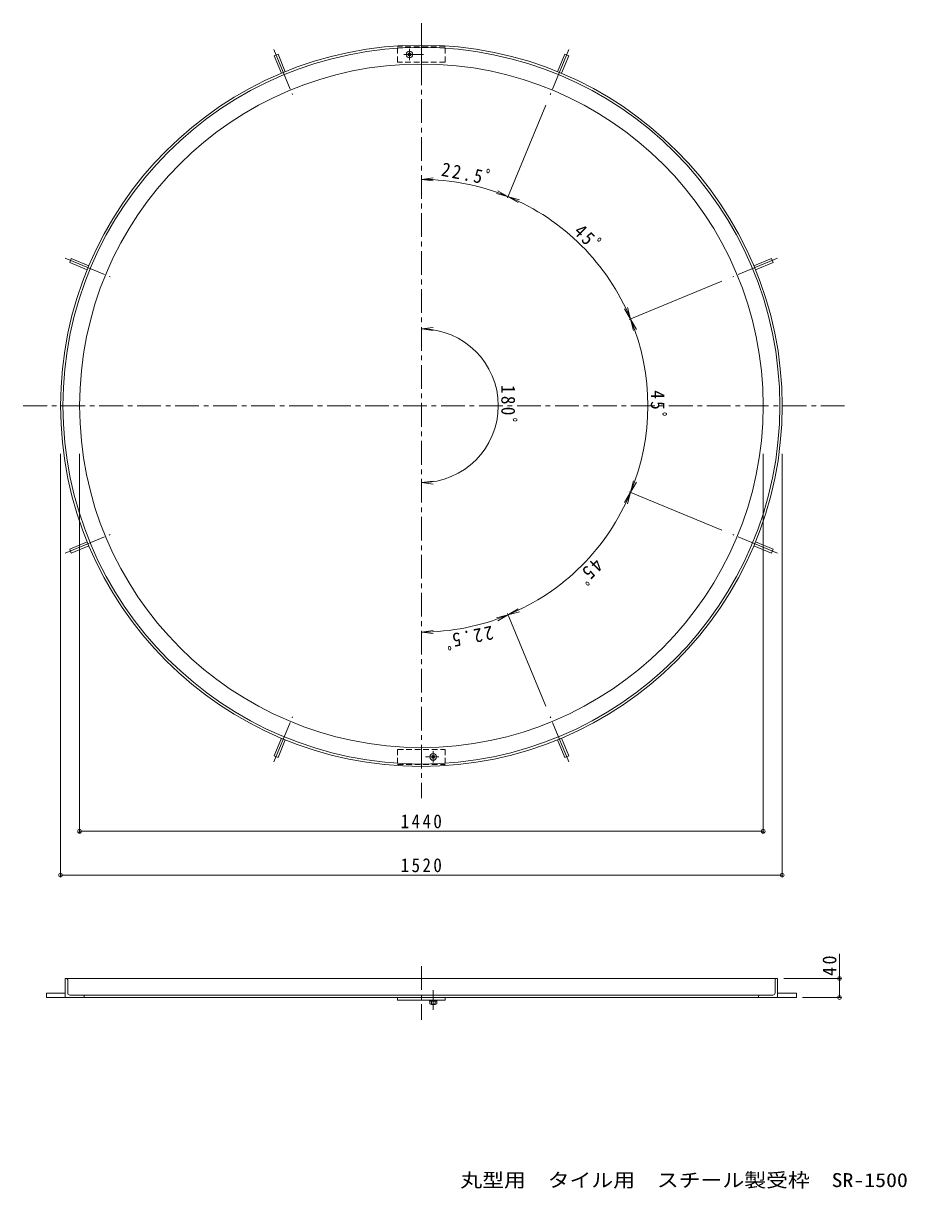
# Model space of a CAD drawing. Units: millimetres on the paper, enlarged 3 times, with parts at other scales. Extents: x -492 to 439, y -407 to 344.
# Drawn here: x -492 to 66, y -407 to 329 of the extents above; entities that cross this region are included whole.
import ezdxf
from ezdxf.enums import TextEntityAlignment as Align

# ---------------------------------------------------------------- set-up
doc = ezdxf.new("R2010")
doc.units = ezdxf.units.MM
doc.header["$LTSCALE"] = 3
doc.header["$PDMODE"] = 32
doc.header["$PDSIZE"] = 2.4
for name, pattern in [('CHAIN1', [8, 5, -1, 1, -1]), ('CHAIN2', [12, 9, -1, 1, -1]), ('DASHED1', [1.8, 1.2, -0.6]), ('DASHED3', [4, 3, -1])]:
    doc.linetypes.add(name, pattern=pattern)
for name, color, linetype, lineweight in [('0-0_通り芯', 7, 'CHAIN1', 9), ('0-2_本体（蓋）', 3, 'Continuous', 9), ('0-4_寸法', 7, 'Continuous', 9)]:
    doc.layers.add(name, color=color, linetype=linetype, lineweight=lineweight)
doc.layers.add('F-E_F-Eﾚｲﾔ', color=7, linetype='Continuous')
doc.styles.add('ＭＳ ゴシック', font='')
doc.styles.get('ＭＳ ゴシック').set_extended_font_data('MS Gothic')

msp = doc.modelspace()

# ---------------------------------------------------------------- linework, layer by layer
at = {"layer": '0-0_通り芯'}
for p, q in [((-240.603, 329.227), (-240.603, -160.515)), ((-492.155, 87.49), (27.636, 87.49))]:
    msp.add_line(p, q, dxfattribs=at)
at = {"layer": '0-2_本体（蓋）', "color": 4, "linetype": 'CHAIN2'}
for p, q in [((-333.838, 312.58), (-322.089, 284.215)), ((-147.367, 312.58), (-159.117, 284.215)), ((-465.693, 180.726), (-437.328, 168.977)), ((-15.513, 180.726), (-43.878, 168.977)), ((-465.693, -5.745), (-437.328, 6.004)), ((-15.513, -5.745), (-43.878, 6.004)), ((-333.838, -137.599), (-322.089, -109.235)), ((-147.367, -137.599), (-159.117, -109.235))]:
    msp.add_line(p, q, dxfattribs=at)
at = {"layer": '0-2_本体（蓋）', "color": 4, "linetype": 'DASHED1'}
for p, q in [((-225.603, 314.29), (-255.603, 314.29)), ((-255.603, 304.69), (-255.603, 314.29)), ((-225.603, 304.69), (-225.603, 314.29)), ((-225.603, 304.69), (-255.603, 304.69)), ((-255.603, -129.71), (-255.603, -139.31)), ((-255.603, -129.71), (-225.603, -129.71)), ((-225.603, -129.71), (-225.603, -139.31)), ((-255.603, -139.31), (-225.603, -139.31))]:
    msp.add_line(p, q, dxfattribs=at)
at = {"layer": '0-2_本体（蓋）', "color": 4, "linetype": 'CHAIN1'}
for p, q in [((-239.352, 309.49), (-251.703, 309.49)), ((-248.103, 305.89), (-248.103, 313.09)), ((-233.103, -130.91), (-233.103, -138.11)), ((-237.928, -134.51), (-229.503, -134.509)), ((-233.103, -282.004), (-233.103, -294.422))]:
    msp.add_line(p, q, dxfattribs=at)
at = {"layer": '0-2_本体（蓋）', "color": 7}
for p, q in [((-247.289, 308.676), (-248.917, 310.304)), ((-248.917, 308.676), (-247.289, 310.304)), ((-240.603, 303.49), (-240.603, 315.49)), ((-240.603, -140.51), (-240.603, -128.51)), ((-235.353, -290.559), (-235.353, -288.825)), ((-231.416, -290.775), (-234.79, -290.775)), ((-234.303, -290.775), (-234.303, -291.045)), ((-234.303, -291.045), (-231.903, -291.045)), ((-234.227, -290.559), (-234.227, -288.825)), ((-233.973, -290.775), (-233.973, -291.045)), ((-232.233, -290.775), (-232.233, -291.045)), ((-231.979, -290.559), (-231.979, -288.825)), ((-231.903, -290.775), (-231.903, -291.045)), ((-230.853, -290.559), (-230.853, -288.825)), ((-230.778, -288.825), (-230.778, -288.345))]:
    msp.add_line(p, q, dxfattribs=at)
at = {"layer": '0-2_本体（蓋）', "color": 2}
for p, q in [((-240.603, -128.51), (-240.603, -128.51)), ((-232.289, -133.695), (-233.917, -135.324)), ((-233.917, -133.696), (-232.289, -135.324))]:
    msp.add_line(p, q, dxfattribs=at)
at = {"layer": '0-2_本体（蓋）', "color": 7, "linetype": 'CHAIN1'}
msp.add_line((-240.603, -266.819), (-240.603, -300.769), dxfattribs=at)
at = {"layer": '0-2_本体（蓋）'}
for p, q in [((-464.103, -275.445), (-464.103, -283.695)), ((-17.103, -275.445), (-17.103, -283.695)), ((-15.603, -274.545), (-15.603, -286.545)), ((-3.603, -286.545), (-477.603, -286.545)), ((-462.753, -285.045), (-18.453, -285.045)), ((-453.603, -285.945), (-453.603, -286.545)), ((-255.603, -288.345), (-255.603, -286.545)), ((-225.603, -288.345), (-225.603, -286.545)), ((-27.603, -285.945), (-27.603, -286.545)), ((-15.603, -283.845), (-3.603, -283.845)), ((-3.603, -283.845), (-3.603, -286.545)), ((-225.603, -288.345), (-255.603, -288.345))]:
    msp.add_line(p, q, dxfattribs=at)
for points in [[(-15.603, -274.545), (-465.603, -274.545), (-465.603, -286.545)], [(-465.603, -283.845), (-477.603, -283.845), (-477.603, -286.545)]]:
    msp.add_lwpolyline(points, dxfattribs=at)
at = {"layer": '0-2_本体（蓋）', "color": 7}
msp.add_lwpolyline([(-230.778, -288.825), (-235.428, -288.825), (-235.428, -288.345)], dxfattribs=at)
at = {"layer": '0-2_本体（蓋）'}
for centre, radius in [((-240.603, 87.49), 228), ((-248.103, 309.49), 2.1), ((-240.603, 87.49), 216), ((-233.103, -134.51), 2.1)]:
    msp.add_circle(centre, radius, dxfattribs=at)
at = {"layer": '0-2_本体（蓋）', "color": 7}
msp.add_circle((-240.603, 87.49), 226.5, dxfattribs=at)
at = {"layer": '0-2_本体（蓋）'}
for centre, radius, start, end in [((-465.003, -275.445), 0.9, 0, 90), ((-16.203, -275.445), 0.9, 90, 180), ((-462.753, -283.695), 1.35, 180, 270), ((-454.503, -285.945), 0.9, 0, 90), ((-26.703, -285.945), 0.9, 90, 180), ((-18.453, -283.695), 1.35, 270, 0)]:
    msp.add_arc(centre, radius, start, end, dxfattribs=at)
at = {"layer": '0-2_本体（蓋）', "linetype": 'DASHED3'}
msp.add_arc((-454.503, -285.945), 0.9, 0, 90, dxfattribs=at)
at = {"layer": '0-2_本体（蓋）', "color": 7}
for centre, radius, start, end in [((-234.79, -289.935), 0.84, 227.92572, 312.07428), ((-233.103, -287.748), 3.027, 248.19786, 291.80214), ((-231.416, -289.935), 0.84, 227.92557, 312.07463)]:
    msp.add_arc(centre, radius, start, end, dxfattribs=at)
at = {"layer": '0-4_寸法', "color": 3}
for p, q in [((-331.2, 309.738), (-333.694, 308.705)), ((-331.2, 309.738), (-326.607, 298.652)), ((-150.006, 309.738), (-154.598, 298.652)), ((-147.511, 308.705), (-150.006, 309.738)), ((-333.694, 308.705), (-329.102, 297.618)), ((-147.511, 308.705), (-152.104, 297.618)), ((-461.817, 180.582), (-462.85, 178.087)), ((-462.85, 178.087), (-451.764, 173.495)), ((-461.817, 180.582), (-450.731, 175.989)), ((-19.388, 180.582), (-30.475, 175.989)), ((-18.355, 178.087), (-29.442, 173.495)), ((-18.355, 178.087), (-19.388, 180.582)), ((-462.85, -3.106), (-451.764, 1.486)), ((-18.355, -3.106), (-29.442, 1.486)), ((-462.85, -3.106), (-461.817, -5.601)), ((-461.817, -5.601), (-450.731, -1.009)), ((-19.388, -5.601), (-30.475, -1.009)), ((-19.388, -5.601), (-18.355, -3.106)), ((-333.694, -133.724), (-329.102, -122.638)), ((-331.2, -134.757), (-326.607, -123.671)), ((-150.006, -134.757), (-154.598, -123.671)), ((-147.511, -133.724), (-152.104, -122.638)), ((-333.694, -133.724), (-331.2, -134.757)), ((-150.006, -134.757), (-147.511, -133.724))]:
    msp.add_line(p, q, dxfattribs=at)
at = {"layer": '0-4_寸法'}
for p, q in [((-161.933, 277.416), (-186.194, 218.844)), ((-240.603, 230.567), (-233.167, 231.546)), ((-240.603, 230.567), (-233.167, 229.588)), ((-193.094, 221.617), (-178.605, 217.735)), ((-192.345, 223.426), (-179.355, 215.926)), ((-50.677, 166.16), (-109.249, 141.899)), ((-112.167, 148.739), (-104.667, 135.748)), ((-110.359, 149.488), (-106.476, 134.999)), ((-240.603, 136.072), (-233.167, 137.051)), ((-240.603, 136.072), (-233.167, 135.093)), ((-468.603, -210.151), (-468.603, 57.15)), ((-456.603, -182.422), (-456.603, 57.15)), ((-24.603, -182.422), (-24.603, 57.15)), ((-12.603, -210.151), (-12.603, 57.15)), ((-240.603, 38.909), (-233.167, 39.888)), ((-240.603, 38.909), (-233.167, 37.93)), ((-104.667, 39.233), (-112.167, 26.242)), ((-106.476, 39.982), (-110.359, 25.493)), ((-50.677, 8.82), (-109.249, 33.082)), ((-178.605, -42.754), (-193.094, -46.636)), ((-179.355, -40.945), (-192.345, -48.445)), ((-161.933, -102.436), (-186.194, -43.863)), ((-240.603, -55.586), (-233.167, -54.607)), ((-240.603, -55.586), (-233.167, -56.565)), ((-456.603, -181.522), (-24.603, -181.522)), ((-468.603, -209.251), (-12.603, -209.251)), ((23.668, -286.545), (23.668, -259.043)), ((24.568, -274.545), (-11.516, -274.545)), ((24.568, -286.545), (0.251, -286.545))]:
    msp.add_line(p, q, dxfattribs=at)
for radius, start, end in [(143.076, 67.5, 90), (143.076, 22.5, 67.5), (143.076, 337.5, 22.5), (48.581, 270, 90), (143.076, 292.5, 337.5), (143.076, 270, 292.5)]:
    msp.add_arc((-240.603, 87.49), radius, start, end, dxfattribs=at)
for p in [(-456.603, -181.522), (-24.603, -181.522), (-468.603, -209.251), (-12.603, -209.251), (23.668, -274.545), (23.668, -286.545)]:
    msp.add_point(p, dxfattribs=at)

# ---------------------------------------------------------------- texts
at = {"layer": '0-4_寸法', "color": 2, "char_height": 8.798, "attachment_point": 7, "style": 'ＭＳ ゴシック'}
for s, insert, rotation in [('\\T1.28;\\W0.9;22.5ﾟ', (-228.522, 232.802), 348.75), ('\\T1.27;\\W0.9;45ﾟ', (-145.054, 196.828), 315), ('\\T1.28;\\W0.9;180ﾟ', (-190.221, 100.615), 270), ('\\T1.27;\\W0.9;45ﾟ', (-95.726, 97.24), 270), ('\\T1.27;\\W0.9;45ﾟ', (-131.265, -8.058), 225), ('\\T1.28;\\W0.9;22.5ﾟ', (-196.156, -51.383), 191.25), ('\\T1.27;\\W0.95;40', (21.785, -272.928), 90)]:
    msp.add_mtext(s, dxfattribs=dict(at, insert=insert, rotation=rotation))
for s, insert in [('\\T1.28;\\W0.9;1440', (-253.728, -179.722)), ('\\T1.28;\\W0.9;1520', (-253.728, -207.451))]:
    msp.add_mtext(s, dxfattribs=dict(at, insert=insert))
at = {"layer": 'F-E_F-Eﾚｲﾔ', "style": 'ＭＳ ゴシック', "width": 1.15}
msp.add_text('丸型用\u3000タイル用\u3000スチール製受枠\u3000SR-1500\u3000', height=8.798, dxfattribs=at).set_placement((-215.981, -409.035), align=Align.BOTTOM_LEFT)

doc.saveas('drawing.dxf')
